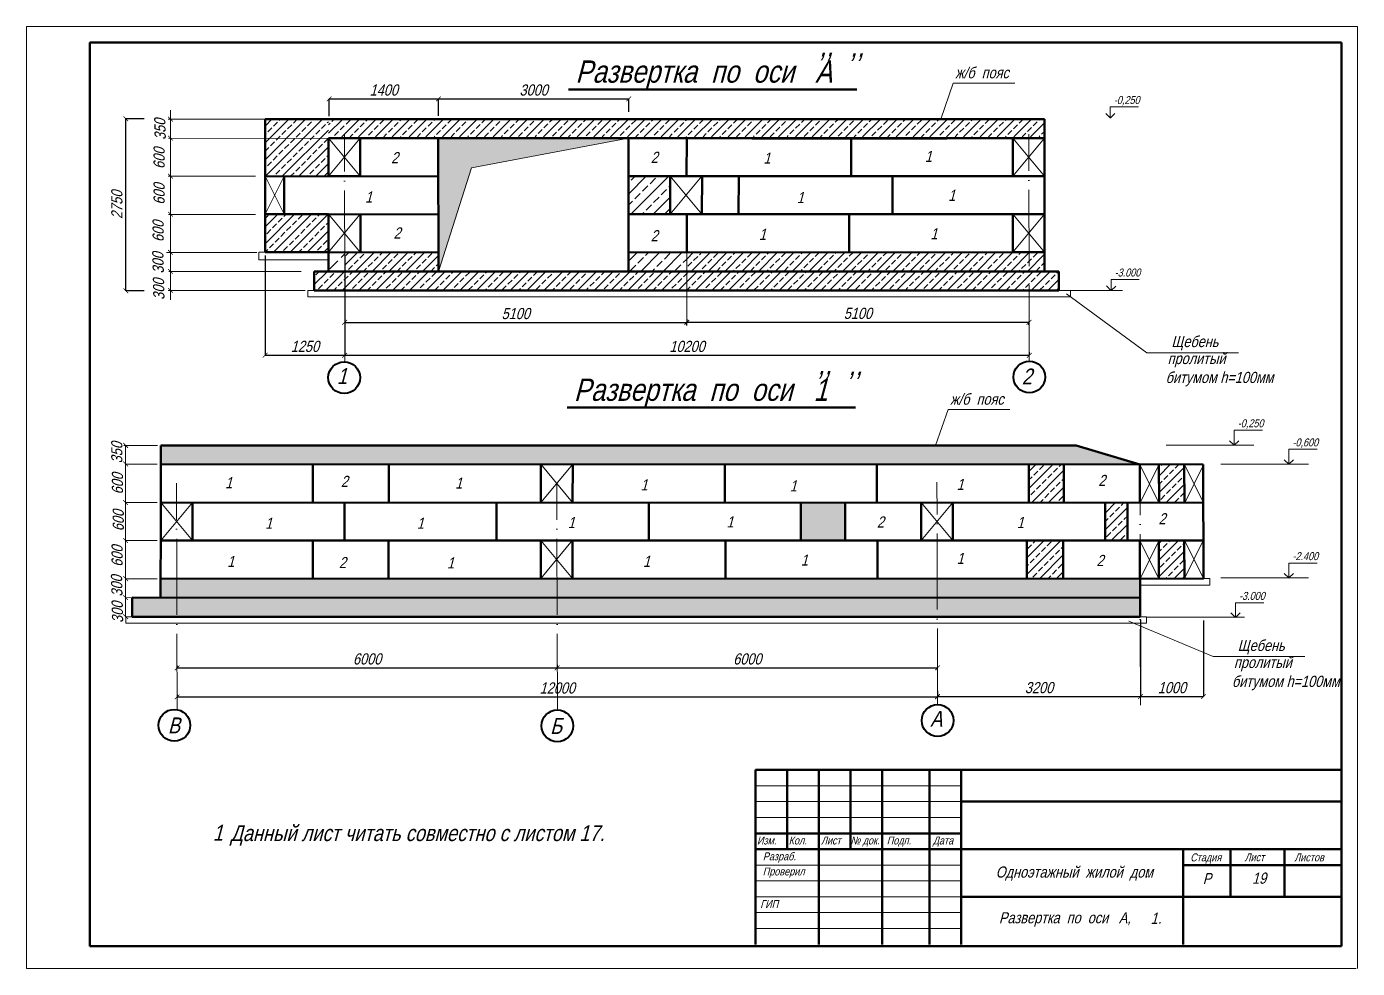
# Model space of a CAD drawing. Header units: millimetres. Extents: x -1570823 to -1042875, y 1331607 to 1425447.
# Drawn here: x -1135825 to -1093825, y 1332281 to 1361981 of the extents above; entities that cross this region are included whole.
import ezdxf

# ---------------------------------------------------------------- set-up
doc = ezdxf.new("R2010")
doc.units = ezdxf.units.MM
doc.linetypes.add('ACAD_ISO04W100', pattern=[30, 24, -3, 0, -3])
for name, color, linetype, lineweight in [('линии', 7, 'Continuous', 25), ('оси', 170, 'ACAD_ISO04W100', 15), ('Пр', 7, 'Continuous', 60), ('проект', 7, 'Continuous', 50), ('Разм.', 7, 'Continuous', 15), ('размер', 7, 'Continuous', 15)]:
    doc.layers.add(name, color=color, linetype=linetype, lineweight=lineweight)
doc.layers.add('разм', color=7, linetype='Continuous')
doc.styles.get("Standard").update_dxf_attribs({"font": 'ARIALN.TTF', "oblique": 15, "height": 350})
doc.dimstyles.new('100', dxfattribs={"dimtxt": 350, "dimasz": 150, "dimexe": 1.25, "dimexo": 100, "dimgap": 100, "dimtad": 1, "dimdec": 0, "dimrnd": 5, "dimtxsty": 'Standard', "dimblk": 'ARCHTICK', "dimcen": 250, "dimaunit": 1, "dimadec": 1, "dimazin": 0, "dimtfac": 1, "dimtdec": 0, "dimtmove": 0, "dimatfit": 3, "dimldrblk": 'NONE', "dimfxl": 1, "dimarcsym": 0})
pattern_1 = [(45, (192946.5, 84122.66), (-353.55339, 353.55339), []), (45, (193299.5, 84122.66), (-353.55339, 353.55339), [240, -100])]
pattern_2 = [(45, (192946.5, 84122.66), (-265.16504, 265.16504), []), (45, (193211.25, 84122.66), (-265.16504, 265.16504), [180, -75])]

# ---------------------------------------------------------------- blocks, each defined once
blk = doc.blocks.new('_ArchTick')
at = {"color": 0, "linetype": 'ByBlock', "lineweight": 0, "const_width": 0.15}
blk.add_lwpolyline([(-0.5, -0.5), (0.5, 0.5)], dxfattribs=at)
blk = doc.blocks.new('*D115')
at = {"layer": 'проект', "color": 0, "lineweight": -2, "ltscale": 50, "transparency": 16777216}
for p, q in [((-1125786, 1352730), (-1125786, 1352653)), ((-1125786, 1352652), (-1114990, 1352652)), ((-1114990, 1352552), (-1114990, 1352650))]:
    blk.add_line(p, q, dxfattribs=at)
at = {"layer": 'проект', "color": 0, "lineweight": -2, "ltscale": 50, "transparency": 16777216, "xscale": 150, "yscale": 150, "zscale": 150, "rotation": 180}
blk.add_blockref('_ArchTick', (-1125786, 1352652), dxfattribs=at)
at = {"layer": 'проект', "color": 0, "lineweight": -2, "ltscale": 50, "transparency": 16777216, "xscale": 150, "yscale": 150, "zscale": 150}
blk.add_blockref('_ArchTick', (-1114990, 1352652), dxfattribs=at)
at = {"layer": 'проект', "color": 0, "lineweight": 5, "ltscale": 50, "transparency": 16777216, "insert": (-1120388, 1352930), "char_height": 350, "attachment_point": 5}
blk.add_mtext('5100', dxfattribs=at)
blk = doc.blocks.new('_None')
blk = doc.blocks.new('*D116')
at = {"layer": 'проект', "color": 0, "lineweight": -2, "ltscale": 50, "transparency": 16777216}
for p, q in [((-1114990, 1352757), (-1114990, 1352658)), ((-1114990, 1352657), (-1104190, 1352657)), ((-1104190, 1352579), (-1104190, 1352656))]:
    blk.add_line(p, q, dxfattribs=at)
at = {"layer": 'проект', "color": 0, "lineweight": -2, "ltscale": 50, "transparency": 16777216, "xscale": 150, "yscale": 150, "zscale": 150, "rotation": 180}
blk.add_blockref('_ArchTick', (-1114990, 1352657), dxfattribs=at)
at = {"layer": 'проект', "color": 0, "lineweight": -2, "ltscale": 50, "transparency": 16777216, "xscale": 150, "yscale": 150, "zscale": 150}
blk.add_blockref('_ArchTick', (-1104190, 1352657), dxfattribs=at)
at = {"layer": 'проект', "color": 0, "lineweight": 5, "ltscale": 50, "transparency": 16777216, "insert": (-1109590, 1352936), "char_height": 350, "attachment_point": 5}
blk.add_mtext('5100', dxfattribs=at)
blk = doc.blocks.new('*D117')
at = {"layer": 'проект', "color": 0, "lineweight": -2, "ltscale": 50, "transparency": 16777216}
for p, q in [((-1125781, 1352992), (-1125781, 1351614)), ((-1125781, 1351616), (-1104181, 1351616)), ((-1104181, 1351716), (-1104181, 1351617))]:
    blk.add_line(p, q, dxfattribs=at)
at = {"layer": 'проект', "color": 0, "lineweight": -2, "ltscale": 50, "transparency": 16777216, "xscale": 150, "yscale": 150, "zscale": 150, "rotation": 180}
blk.add_blockref('_ArchTick', (-1125781, 1351616), dxfattribs=at)
at = {"layer": 'проект', "color": 0, "lineweight": -2, "ltscale": 50, "transparency": 16777216, "xscale": 150, "yscale": 150, "zscale": 150}
blk.add_blockref('_ArchTick', (-1104181, 1351616), dxfattribs=at)
at = {"layer": 'проект', "color": 0, "lineweight": 5, "ltscale": 50, "transparency": 16777216, "insert": (-1114981, 1351894), "char_height": 350, "attachment_point": 5}
blk.add_mtext('10200', dxfattribs=at)
blk = doc.blocks.new('*D118')
at = {"layer": 'проект', "color": 0, "lineweight": -2, "ltscale": 50, "transparency": 16777216}
for p, q in [((-1131078, 1341827), (-1131078, 1341759)), ((-1131078, 1341758), (-1119078, 1341758)), ((-1119078, 1341858), (-1119078, 1341759))]:
    blk.add_line(p, q, dxfattribs=at)
at = {"layer": 'проект', "color": 0, "lineweight": -2, "ltscale": 50, "transparency": 16777216, "xscale": 150, "yscale": 150, "zscale": 150, "rotation": 180}
blk.add_blockref('_ArchTick', (-1131078, 1341758), dxfattribs=at)
at = {"layer": 'проект', "color": 0, "lineweight": -2, "ltscale": 50, "transparency": 16777216, "xscale": 150, "yscale": 150, "zscale": 150}
blk.add_blockref('_ArchTick', (-1119078, 1341758), dxfattribs=at)
at = {"layer": 'проект', "color": 0, "lineweight": 5, "ltscale": 50, "transparency": 16777216, "insert": (-1125078, 1342037), "char_height": 350, "attachment_point": 5}
blk.add_mtext('6000', dxfattribs=at)
blk = doc.blocks.new('*D119')
at = {"layer": 'проект', "color": 0, "lineweight": -2, "ltscale": 50, "transparency": 16777216}
for p, q in [((-1119078, 1341858), (-1119078, 1341759)), ((-1119078, 1341758), (-1107078, 1341758)), ((-1107078, 1341689), (-1107078, 1341757))]:
    blk.add_line(p, q, dxfattribs=at)
at = {"layer": 'проект', "color": 0, "lineweight": -2, "ltscale": 50, "transparency": 16777216, "xscale": 150, "yscale": 150, "zscale": 150, "rotation": 180}
blk.add_blockref('_ArchTick', (-1119078, 1341758), dxfattribs=at)
at = {"layer": 'проект', "color": 0, "lineweight": -2, "ltscale": 50, "transparency": 16777216, "xscale": 150, "yscale": 150, "zscale": 150}
blk.add_blockref('_ArchTick', (-1107078, 1341758), dxfattribs=at)
at = {"layer": 'проект', "color": 0, "lineweight": 5, "ltscale": 50, "transparency": 16777216, "insert": (-1113078, 1342037), "char_height": 350, "attachment_point": 5}
blk.add_mtext('6000', dxfattribs=at)
blk = doc.blocks.new('*D120')
at = {"layer": 'проект', "color": 0, "lineweight": -2, "ltscale": 50, "transparency": 16777216}
for p, q in [((-1131076, 1340908), (-1131076, 1340841)), ((-1131076, 1340843), (-1107077, 1340843)), ((-1107077, 1341034), (-1107077, 1340841))]:
    blk.add_line(p, q, dxfattribs=at)
at = {"layer": 'проект', "color": 0, "lineweight": -2, "ltscale": 50, "transparency": 16777216, "xscale": 150, "yscale": 150, "zscale": 150, "rotation": 180}
blk.add_blockref('_ArchTick', (-1131076, 1340843), dxfattribs=at)
at = {"layer": 'проект', "color": 0, "lineweight": -2, "ltscale": 50, "transparency": 16777216, "xscale": 150, "yscale": 150, "zscale": 150}
blk.add_blockref('_ArchTick', (-1107077, 1340843), dxfattribs=at)
at = {"layer": 'проект', "color": 0, "lineweight": 5, "ltscale": 50, "transparency": 16777216, "insert": (-1119076, 1341121), "char_height": 350, "attachment_point": 5}
blk.add_mtext('12000', dxfattribs=at)
blk = doc.blocks.new('*D124')
at = {"layer": 'проект', "color": 0, "lineweight": -2, "ltscale": 50, "transparency": 16777216}
for p, q in [((-1107077, 1340853), (-1100670, 1340853)), ((-1107077, 1340831), (-1107077, 1340852)), ((-1100670, 1340848), (-1100670, 1340852))]:
    blk.add_line(p, q, dxfattribs=at)
at = {"layer": 'проект', "color": 0, "lineweight": -2, "ltscale": 50, "transparency": 16777216, "xscale": 150, "yscale": 150, "zscale": 150, "rotation": 180}
blk.add_blockref('_ArchTick', (-1107077, 1340853), dxfattribs=at)
at = {"layer": 'проект', "color": 0, "lineweight": -2, "ltscale": 50, "transparency": 16777216, "xscale": 150, "yscale": 150, "zscale": 150}
blk.add_blockref('_ArchTick', (-1100670, 1340853), dxfattribs=at)
at = {"layer": 'проект', "color": 0, "lineweight": 5, "ltscale": 50, "transparency": 16777216, "insert": (-1103873, 1341132), "char_height": 350, "attachment_point": 5}
blk.add_mtext('3200', dxfattribs=at)
blk = doc.blocks.new('*D129')
at = {"layer": 'проект', "color": 0, "lineweight": -2, "ltscale": 50, "transparency": 16777216}
for p, q in [((-1122826, 1359263), (-1122826, 1359702)), ((-1122826, 1359701), (-1116819, 1359701)), ((-1116819, 1359297), (-1116819, 1359702))]:
    blk.add_line(p, q, dxfattribs=at)
at = {"layer": 'проект', "color": 0, "lineweight": -2, "ltscale": 50, "transparency": 16777216, "xscale": 150, "yscale": 150, "zscale": 150, "rotation": 180}
blk.add_blockref('_ArchTick', (-1122826, 1359701), dxfattribs=at)
at = {"layer": 'проект', "color": 0, "lineweight": -2, "ltscale": 50, "transparency": 16777216, "xscale": 150, "yscale": 150, "zscale": 150}
blk.add_blockref('_ArchTick', (-1116819, 1359701), dxfattribs=at)
at = {"layer": 'проект', "color": 0, "lineweight": 5, "ltscale": 50, "transparency": 16777216, "insert": (-1119822, 1359980), "char_height": 350, "attachment_point": 5}
blk.add_mtext('3000', dxfattribs=at)
blk = doc.blocks.new('*D130')
at = {"layer": 'проект', "color": 0, "lineweight": -2, "ltscale": 50, "transparency": 16777216}
for p, q in [((-1132117, 1359076), (-1132698, 1359076)), ((-1132696, 1353648), (-1132696, 1359076)), ((-1132117, 1353648), (-1132698, 1353648))]:
    blk.add_line(p, q, dxfattribs=at)
at = {"layer": 'проект', "color": 0, "lineweight": -2, "ltscale": 50, "transparency": 16777216, "xscale": 150, "yscale": 150, "zscale": 150}
for p, rotation in [((-1132696, 1359076), 90), ((-1132696, 1353648), 270)]:
    blk.add_blockref('_ArchTick', p, dxfattribs=dict(at, rotation=rotation))
at = {"layer": 'проект', "color": 0, "lineweight": 5, "ltscale": 50, "transparency": 16777216, "insert": (-1132975, 1356362), "char_height": 350, "attachment_point": 5, "rotation": 90}
blk.add_mtext('2750', dxfattribs=at)
blk = doc.blocks.new('*D138')
at = {"layer": 'размер', "color": 0, "lineweight": -2, "ltscale": 50, "transparency": 16777216}
for p, q in [((-1126279, 1359160), (-1126279, 1359702)), ((-1126279, 1359701), (-1122826, 1359701)), ((-1122826, 1359163), (-1122826, 1359702))]:
    blk.add_line(p, q, dxfattribs=at)
at = {"layer": 'размер', "color": 0, "lineweight": -2, "ltscale": 50, "transparency": 16777216, "xscale": 150, "yscale": 150, "zscale": 150, "rotation": 180}
blk.add_blockref('_ArchTick', (-1126279, 1359701), dxfattribs=at)
at = {"layer": 'размер', "color": 0, "lineweight": -2, "ltscale": 50, "transparency": 16777216, "xscale": 150, "yscale": 150, "zscale": 150}
blk.add_blockref('_ArchTick', (-1122826, 1359701), dxfattribs=at)
at = {"layer": 'размер', "color": 0, "lineweight": 5, "ltscale": 50, "transparency": 16777216, "insert": (-1124552, 1359980), "char_height": 350, "attachment_point": 5}
blk.add_mtext('1400', dxfattribs=at)
blk = doc.blocks.new('*D139')
at = {"layer": 'разм', "color": 0, "lineweight": -2, "ltscale": 50, "transparency": 16777216}
for p, q in [((-1128296, 1354763), (-1128296, 1351616)), ((-1125787, 1354763), (-1125787, 1351616)), ((-1128296, 1351617), (-1125787, 1351617))]:
    blk.add_line(p, q, dxfattribs=at)
at = {"layer": 'разм', "color": 0, "lineweight": -2, "ltscale": 50, "transparency": 16777216, "xscale": 150, "yscale": 150, "zscale": 150, "rotation": 180}
blk.add_blockref('_ArchTick', (-1128296, 1351617), dxfattribs=at)
at = {"layer": 'разм', "color": 0, "lineweight": -2, "ltscale": 50, "transparency": 16777216, "xscale": 150, "yscale": 150, "zscale": 150}
blk.add_blockref('_ArchTick', (-1125787, 1351617), dxfattribs=at)
at = {"layer": 'разм', "color": 0, "lineweight": 5, "ltscale": 50, "transparency": 16777216, "insert": (-1127041, 1351895), "char_height": 350, "attachment_point": 5}
blk.add_mtext('1250', dxfattribs=at)
blk = doc.blocks.new('*D140')
at = {"layer": 'разм', "color": 0, "lineweight": -2, "ltscale": 50, "transparency": 16777216}
for p, q in [((-1100670, 1343272), (-1100670, 1340851)), ((-1098686, 1343252), (-1098686, 1340851)), ((-1100670, 1340852), (-1098686, 1340852))]:
    blk.add_line(p, q, dxfattribs=at)
at = {"layer": 'разм', "color": 0, "lineweight": -2, "ltscale": 50, "transparency": 16777216, "xscale": 150, "yscale": 150, "zscale": 150, "rotation": 180}
blk.add_blockref('_ArchTick', (-1100670, 1340852), dxfattribs=at)
at = {"layer": 'разм', "color": 0, "lineweight": -2, "ltscale": 50, "transparency": 16777216, "xscale": 150, "yscale": 150, "zscale": 150}
blk.add_blockref('_ArchTick', (-1098686, 1340852), dxfattribs=at)
at = {"layer": 'разм', "color": 0, "lineweight": 5, "ltscale": 50, "transparency": 16777216, "insert": (-1099678, 1341131), "char_height": 350, "attachment_point": 5}
blk.add_mtext('1000', dxfattribs=at)

msp = doc.modelspace()

# ---------------------------------------------------------------- hatches: boundary and pattern name
at = {"layer": 'проект', "lineweight": 5, "ltscale": 50}
h = msp.add_hatch(dxfattribs=at)
h.set_pattern_fill('JIS_STN_2.5', color=256, scale=150, style=0)
h.set_pattern_definition([(45, (239430.86, 85421.46), (-265.16504, 265.16504), []), (45, (239695.6, 85421.46), (-265.16504, 265.16504), [180, -75])])
h.paths.add_polyline_path([(-1103695.9, 1359063.2), (-1126295.9, 1359063.2), (-1126295.9, 1358506), (-1103695.9, 1358502.6)])
at = {"layer": 'проект', "lineweight": 9, "ltscale": 50}
msp.add_hatch(color=9, dxfattribs=at).paths.add_polyline_path([(-1121786.7, 1357526.8), (-1116833.2, 1358463.2), (-1120309.9, 1358463.2), (-1122833.2, 1358463.2), (-1122829.2, 1354263.2)])
h = msp.add_hatch(dxfattribs=at)
h.set_pattern_fill('JIS_STN_2.5', color=256, scale=200, style=0)
h.set_pattern_definition(pattern_1)
h.paths.add_polyline_path([(-1115511.8, 1357263.2), (-1116818.1, 1357263.2), (-1116816.9, 1356066.5), (-1115513.5, 1356066.2)])
h = msp.add_hatch(dxfattribs=at)
h.set_pattern_fill('JIS_STN_2.5', color=256, scale=200, style=0)
h.set_pattern_definition(pattern_1)
h.paths.add_polyline_path([(-1114989.4, 1354863.2), (-1116815.8, 1354863.2), (-1116815.2, 1354263.2), (-1114989.4, 1354263.2)])
at = {"layer": 'проект', "lineweight": 5, "ltscale": 50}
h = msp.add_hatch(dxfattribs=at)
h.set_pattern_fill('JIS_STN_2.5', color=256, scale=150, style=0)
h.set_pattern_definition([(45, (239430.86, 86932.7), (-265.16504, 265.16504), []), (45, (239695.6, 86932.7), (-265.16504, 265.16504), [180, -75])])
h.paths.add_polyline_path([(-1114987.3, 1354263.2), (-1125787.3, 1354263.2), (-1125786.1, 1353663.2), (-1114986.1, 1353663.2)])
h.paths.add_polyline_path([(-1125787.3, 1354263.2), (-1126745.9, 1354263.2), (-1126745.9, 1353663.2), (-1125786.1, 1353663.2)])
h.paths.add_polyline_path([(-1104187.3, 1354263.2), (-1114987.3, 1354263.2), (-1114986.1, 1353663.2), (-1104186.1, 1353663.2)])
h.paths.add_polyline_path([(-1103245.9, 1354263.2), (-1103695.9, 1354263.2), (-1104187.3, 1354263.2), (-1104186.1, 1353663.2), (-1103245.9, 1353663.2)])
h = msp.add_hatch(dxfattribs=at)
h.set_pattern_fill('JIS_STN_2.5', color=256, scale=150, style=0)
h.set_pattern_definition(pattern_2)
h.paths.add_polyline_path([(-1103091.1, 1348169.3), (-1104191.2, 1348169.9), (-1104191.6, 1346965.3), (-1103091.5, 1346965)])
h.paths.add_polyline_path([(-1103107.2, 1345773.2), (-1104258.8, 1345773.1), (-1104259.1, 1344568.1), (-1103107.5, 1344567.8)])
h = msp.add_hatch(dxfattribs=at)
h.set_pattern_fill('JIS_STN_2.5', color=256, scale=150, style=0)
h.set_pattern_definition(pattern_2)
h.paths.add_polyline_path([(-1119085.5, 1344571.8), (-1131085.5, 1344574.8), (-1131083.9, 1343971.9), (-1119083.9, 1343970)])
h.paths.add_polyline_path([(-1131085.5, 1344574.8), (-1131594.3, 1344574.9), (-1131595.1, 1343972), (-1131083.9, 1343971.9)])
h.paths.add_polyline_path([(-1131083.9, 1343971.9), (-1132495.1, 1343972.2), (-1132495.1, 1343372.2), (-1131082.4, 1343372.2)])
h.paths.add_polyline_path([(-1119083.9, 1343970), (-1131083.9, 1343971.9), (-1131082.4, 1343372.2), (-1119082.4, 1343372.2)])
h.paths.add_polyline_path([(-1107085.4, 1344568.8), (-1119085.5, 1344571.8), (-1119083.9, 1343970), (-1107083.9, 1343968.1)])
h.paths.add_polyline_path([(-1107083.9, 1343968.1), (-1119083.9, 1343970), (-1119082.4, 1343372.2), (-1107082.4, 1343372.2)])
h.paths.add_polyline_path([(-1100685.8, 1344567.2), (-1107085.4, 1344568.8), (-1107083.9, 1343968.1), (-1100684.3, 1343967)])
h.paths.add_polyline_path([(-1100684.3, 1343967), (-1107083.9, 1343968.1), (-1107082.4, 1343372.2), (-1100682.9, 1343372.2)])
h.paths.add_polyline_path([(-1109988.5, 1346966.7), (-1111391.6, 1346967.1), (-1111391.6, 1345772.9), (-1109988.5, 1345772.9)])
at = {"layer": 'разм', "lineweight": 5, "ltscale": 50}
h = msp.add_hatch(dxfattribs=at)
h.set_pattern_fill('JIS_STN_2.5', color=256, scale=150, style=0)
h.set_pattern_definition(pattern_2)
h.paths.add_polyline_path([(-1122829.7, 1354860.3), (-1125786.7, 1354862.8), (-1125785.1, 1354263.2), (-1122829.2, 1354263.2)])
h.paths.add_polyline_path([(-1126295.9, 1356063.2), (-1128295.9, 1356063.2), (-1128295.9, 1354863.2), (-1126295.9, 1354863.2)])
h.paths.add_polyline_path([(-1126295.9, 1358279.6), (-1126297.6, 1358455.2), (-1128295.9, 1358458.7), (-1128295.9, 1357262), (-1126297.9, 1357260.9), (-1126295.9, 1357263.2)])
h.paths.add_polyline_path([(-1126303.3, 1359060.3), (-1128295.9, 1359060.3), (-1128295.9, 1358458.7), (-1126297.6, 1358455.2)])
h = msp.add_hatch(dxfattribs=at)
h.set_pattern_fill('JIS_STN_2.5', color=256, scale=150, style=0)
h.set_pattern_definition(pattern_2)
h.paths.add_polyline_path([(-1102695.9, 1348772.2), (-1131591.6, 1348772.2), (-1131591.6, 1348185), (-1126791.6, 1348185), (-1126791.6, 1348182.6), (-1119591.2, 1348178.9), (-1119591.2, 1348180.6), (-1119589.8, 1348178.9), (-1118592.6, 1348178.4), (-1118591.2, 1348180.2), (-1118591.2, 1348178.4), (-1100694.3, 1348169.4)])
h = msp.add_hatch(dxfattribs=at)
h.set_pattern_fill('JIS_STN_2.5', color=256, scale=150, style=0)
h.set_pattern_definition(pattern_2)
h.paths.add_polyline_path([(-1099288.5, 1348168.7), (-1100091.1, 1348169.1), (-1100085.9, 1346967.8), (-1099283.3, 1346967.7)])
h = msp.add_hatch(dxfattribs=at)
h.set_pattern_fill('JIS_STN_2.5', color=256, scale=150, style=0)
h.set_pattern_definition(pattern_2)
h.paths.add_polyline_path([(-1101085.4, 1346968), (-1101788.5, 1346968.1), (-1101788.5, 1345776.2), (-1101085.5, 1345776.2)])
h = msp.add_hatch(dxfattribs=at)
h.set_pattern_fill('JIS_STN_2.5', color=256, scale=150, style=0)
h.set_pattern_definition(pattern_2)
h.paths.add_polyline_path([(-1099289, 1345776.5), (-1100091.7, 1345776.4), (-1100086.4, 1344567.6), (-1099283.9, 1344567.4)])
at = {"layer": 'Разм.', "lineweight": 5, "ltscale": 50}
h = msp.add_hatch(dxfattribs=at)
h.set_pattern_fill('JIS_STN_2.5', color=256, scale=300, style=0)
h.set_pattern_definition([(45, (239430.86, 86932.7), (-530.3301, 530.3301), []), (45, (239960.36, 86932.7), (-530.3301, 530.3301), [360, -150])])
h.paths.add_polyline_path([(-1125788.6, 1354863.2), (-1126295.9, 1354863.2), (-1126295.9, 1354263.2), (-1125787.3, 1354263.2)])
h = msp.add_hatch(dxfattribs=at)
h.set_pattern_fill('JIS_STN_2.5', color=256, scale=150, style=0)
h.set_pattern_definition(pattern_2)
h.paths.add_polyline_path([(-1104188.5, 1354863.2), (-1104695.9, 1354863.2), (-1109861.7, 1354862.4), (-1114989.4, 1354865.1), (-1114989.4, 1354263.2), (-1104187.3, 1354263.2)])
h.paths.add_polyline_path([(-1103695.9, 1354863.2), (-1104188.5, 1354863.2), (-1104187.3, 1354263.2), (-1103695.9, 1354263.2)])

# ---------------------------------------------------------------- linework, layer by layer
at = {"lineweight": 0}
for p, q in [((-1112825, 1338038.2), (-1106325, 1338038.2)), ((-1112825, 1338038.2), (-1106325, 1338038.2)), ((-1112825, 1337538.2), (-1106325, 1337538.2)), ((-1112825, 1337538.2), (-1106325, 1337538.2)), ((-1112825, 1337038.2), (-1106325, 1337038.2)), ((-1112825, 1337038.2), (-1106325, 1337038.2)), ((-1112825, 1335538.2), (-1106325, 1335538.2)), ((-1112825, 1335538.2), (-1106325, 1335538.2)), ((-1112825, 1335038.2), (-1106325, 1335038.2)), ((-1112825, 1335038.2), (-1106325, 1335038.2)), ((-1112825, 1334538.2), (-1106325, 1334538.2)), ((-1112825, 1334538.2), (-1106325, 1334538.2)), ((-1112825, 1334038.2), (-1106325, 1334038.2)), ((-1112825, 1334038.2), (-1106325, 1334038.2)), ((-1112825, 1333538.2), (-1106325, 1333538.2)), ((-1112825, 1333538.2), (-1106325, 1333538.2))]:
    msp.add_line(p, q, dxfattribs=at)
at = {"lineweight": 15}
msp.add_line((-1110340.7, 1332280.9), (-1135825, 1332280.9), dxfattribs=at)
msp.add_line((-1110340.7, 1332280.9), (-1135825, 1332280.9), dxfattribs=at)
at = {"layer": 'оси', "lineweight": 15, "ltscale": 100}
for p, q in [((-1125777.8, 1351410.5), (-1125796.2, 1358564.9)), ((-1104181.5, 1351430.2), (-1104196.2, 1358587.1)), ((-1114989.5, 1352551.7), (-1114989.4, 1355290.7)), ((-1131074.9, 1340430.4), (-1131093.2, 1347584.8)), ((-1119074.9, 1340430.4), (-1119093.2, 1347584.8)), ((-1107075.3, 1340597.5), (-1107093.2, 1347615.5)), ((-1100669.6, 1340578.3), (-1100687.9, 1347732.6))]:
    msp.add_line(p, q, dxfattribs=at)
at = {"layer": 'Пр', "lineweight": 40}
for centre in [(-1125802.8, 1350911.2), (-1104181.5, 1350930.2), (-1131158.7, 1339948), (-1119074.9, 1339930.4), (-1107075.3, 1340097.5), (-1107075.3, 1340097.5)]:
    msp.add_circle(centre, 500, dxfattribs=at)
at = {"layer": 'проект'}
for p, q in [((-1133825, 1332980.9), (-1133825, 1361480.9)), ((-1094325, 1361480.9), (-1133825, 1361480.9)), ((-1133825, 1332980.9), (-1133825, 1361480.9)), ((-1094325, 1361480.9), (-1133825, 1361480.9)), ((-1094325, 1361480.9), (-1094325, 1332980.9)), ((-1094325, 1361480.9), (-1094325, 1332980.9)), ((-1112825, 1333038.2), (-1112825, 1338538.2)), ((-1112825, 1338538.2), (-1094325, 1338538.2)), ((-1112825, 1333038.2), (-1112825, 1338538.2)), ((-1111825, 1336038.2), (-1111825, 1338538.2)), ((-1111825, 1336038.2), (-1111825, 1338538.2)), ((-1110825, 1333038.2), (-1110825, 1338538.2)), ((-1110825, 1333038.2), (-1110825, 1338538.2)), ((-1109825, 1336038.2), (-1109825, 1338538.2)), ((-1109825, 1336038.2), (-1109825, 1338538.2)), ((-1108825, 1333038.2), (-1108825, 1338538.2)), ((-1108825, 1333038.2), (-1108825, 1338538.2)), ((-1107325, 1333038.2), (-1107325, 1338538.2)), ((-1107325, 1333038.2), (-1107325, 1338538.2)), ((-1106325, 1333038.2), (-1106325, 1338538.2)), ((-1106325, 1333038.2), (-1106325, 1338538.2)), ((-1106325, 1337538.2), (-1094325, 1337538.2)), ((-1106325, 1337538.2), (-1094325, 1337538.2)), ((-1112825, 1336538.2), (-1106325, 1336538.2)), ((-1112825, 1336538.2), (-1106325, 1336538.2)), ((-1112825, 1336038.2), (-1106325, 1336038.2)), ((-1112825, 1336038.2), (-1106325, 1336038.2)), ((-1106325, 1336038.2), (-1094325, 1336038.2)), ((-1106325, 1336038.2), (-1094325, 1336038.2)), ((-1099325, 1333038.2), (-1099325, 1336038.2)), ((-1099325, 1333038.2), (-1099325, 1336038.2)), ((-1097825, 1334538.2), (-1097825, 1336038.2)), ((-1097825, 1334538.2), (-1097825, 1336038.2)), ((-1096125, 1334538.2), (-1096125, 1336038.2)), ((-1096125, 1334538.2), (-1096125, 1336038.2)), ((-1099325, 1335538.2), (-1094325, 1335538.2)), ((-1099325, 1335538.2), (-1094325, 1335538.2)), ((-1106325, 1334538.2), (-1094325, 1334538.2)), ((-1106325, 1334538.2), (-1094325, 1334538.2)), ((-1094325, 1332980.9), (-1133825, 1332980.9)), ((-1094325, 1332980.9), (-1133825, 1332980.9))]:
    msp.add_line(p, q, dxfattribs=at)
at = {"layer": 'проект', "ltscale": 50}
for p, q in [((-1118717.9, 1360001.5), (-1109617.8, 1360001.5)), ((-1128295.9, 1359063.2), (-1103695.9, 1359063.2)), ((-1128295.9, 1354863.2), (-1128295.9, 1359060.3)), ((-1103695.9, 1359063.2), (-1103695.9, 1354263.2)), ((-1125295.9, 1358463.2), (-1126295.9, 1358463.2)), ((-1126295.9, 1358463.2), (-1126295.9, 1357260.9)), ((-1126295.9, 1358463.2), (-1126295.9, 1358279.6)), ((-1125295.9, 1358463.2), (-1125295.9, 1357263.2)), ((-1125295.9, 1358463.2), (-1120295.9, 1358463.2)), ((-1122829.2, 1354263.2), (-1122833.2, 1358463.2)), ((-1115495.9, 1358463.2), (-1120295.9, 1358463.2)), ((-1116829.2, 1354263.2), (-1116833.2, 1358463.2)), ((-1114995.9, 1358463.2), (-1115495.9, 1358463.2)), ((-1114995.9, 1357263.2), (-1114993.3, 1358464.2)), ((-1114995.9, 1358463.2), (-1114995.9, 1358463.2)), ((-1114993.3, 1358463.2), (-1109495.9, 1358463.2)), ((-1109805.3, 1358463.2), (-1109805.3, 1357263.2)), ((-1109495.9, 1358463.2), (-1103695.9, 1358463.2)), ((-1104695.9, 1358463.2), (-1104695.9, 1357263.2)), ((-1128295.9, 1357262), (-1122818.1, 1357258.9)), ((-1127695.9, 1356063.2), (-1127695.9, 1357261.7)), ((-1125295.9, 1357263.2), (-1126295.9, 1357263.2)), ((-1122818.1, 1357258.9), (-1125295.9, 1357263.2)), ((-1116818, 1357263.2), (-1115495.9, 1357263.2)), ((-1115511.8, 1357263.2), (-1115513.5, 1356063.2)), ((-1115495.9, 1357263.2), (-1115495.9, 1357263.2)), ((-1115495.9, 1357263.2), (-1114495.9, 1357263.2)), ((-1114510.5, 1356063.2), (-1114506.2, 1357263.2)), ((-1103695.9, 1357263.2), (-1114495.9, 1357263.2)), ((-1113354.9, 1356063.2), (-1113350.7, 1357263.2)), ((-1108495.9, 1357263.2), (-1108495.9, 1356063.2)), ((-1103695.9, 1357263.2), (-1104695.9, 1357263.2)), ((-1126295.9, 1356063.2), (-1128295.9, 1356063.2)), ((-1127695.9, 1356063.2), (-1127695.9, 1356063.2)), ((-1126295.9, 1356063.2), (-1122816.9, 1356061)), ((-1126295.9, 1356063.2), (-1126295.9, 1354263.2)), ((-1125285.1, 1356063.2), (-1125285.1, 1354863.2)), ((-1116816.9, 1356063.2), (-1116695.9, 1356063.2)), ((-1116816.9, 1356063.2), (-1114510.5, 1356063.2)), ((-1114991, 1356063.2), (-1114988.5, 1354863.2)), ((-1114510.5, 1356063.2), (-1104695.9, 1356063.2)), ((-1109864.2, 1356063.8), (-1109861.7, 1354863.8)), ((-1104695.9, 1356063.2), (-1104695.9, 1354863.2)), ((-1104695.9, 1356063.2), (-1103695.9, 1356063.2)), ((-1126295.9, 1354863.2), (-1128295.9, 1354863.2)), ((-1126295.9, 1354863.2), (-1122829.7, 1354860.3)), ((-1116815.8, 1354866), (-1109861.7, 1354862.4)), ((-1109861.7, 1354862.4), (-1104695.9, 1354863.2)), ((-1104695.9, 1354863.2), (-1103695.9, 1354863.2)), ((-1126745.9, 1354263.2), (-1103695.9, 1354263.2)), ((-1126745.9, 1354263.2), (-1126745.9, 1353663.2)), ((-1103695.9, 1354263.2), (-1103245.9, 1354263.2)), ((-1103245.9, 1354263.2), (-1103245.9, 1353663.2)), ((-1103245.9, 1353663.2), (-1126745.9, 1353663.2)), ((-1118769.2, 1349966.2), (-1109669.1, 1349966.2)), ((-1131591.6, 1348772.2), (-1102695.9, 1348772.2)), ((-1131591.6, 1346972.2), (-1131591.6, 1348772.2)), ((-1102695.9, 1348772.2), (-1100694.3, 1348169.4)), ((-1131591.8, 1346374.9), (-1131591.8, 1348174.9)), ((-1131591.6, 1348185), (-1098689.5, 1348168.3)), ((-1126791.6, 1348185), (-1126791.6, 1346972.2)), ((-1124391.6, 1346972.2), (-1124391.2, 1348180.6)), ((-1119591.6, 1346972.2), (-1119591.2, 1348180.6)), ((-1118591.6, 1346972.2), (-1118591.2, 1348180.6)), ((-1113791.6, 1346972.2), (-1113791.2, 1348180.6)), ((-1108991.6, 1346974.1), (-1108991.2, 1348182.5)), ((-1104191.6, 1346961.6), (-1104191.2, 1348170)), ((-1103091.5, 1346970.6), (-1103091.1, 1348179)), ((-1100685.9, 1346967.9), (-1100691.1, 1348169.4)), ((-1100085.9, 1346967.8), (-1100091.1, 1348169.3)), ((-1099283.3, 1346965.1), (-1099288.5, 1348166.5)), ((-1098689.5, 1348168.3), (-1098683.5, 1344567.2)), ((-1131591.6, 1346972.2), (-1098687.5, 1346967.7)), ((-1130591.6, 1346972.2), (-1130591.6, 1345772.2)), ((-1125791.6, 1346973), (-1125791.6, 1345773)), ((-1120991.6, 1346973.9), (-1120991.6, 1345773.9)), ((-1116191.6, 1346974.8), (-1116191.6, 1345774.8)), ((-1111391.6, 1346975.6), (-1111391.6, 1345775.6)), ((-1109988.5, 1345771.7), (-1109988.5, 1346971.7)), ((-1107588.5, 1345772.2), (-1107588.5, 1346972.2)), ((-1106588.5, 1345773.1), (-1106588.5, 1346972.6)), ((-1101788.5, 1345775.4), (-1101788.5, 1346975)), ((-1101085.5, 1345776.6), (-1101085.4, 1346968)), ((-1131595.1, 1343972.2), (-1131591.8, 1346374.9)), ((-1131591.8, 1345772.2), (-1098685.5, 1345776.6)), ((-1126791.8, 1345787.4), (-1126791.8, 1344574.5)), ((-1124401.9, 1345787.2), (-1124401.9, 1344574.3)), ((-1119591.8, 1344574.3), (-1119591.4, 1345782.6)), ((-1118591.8, 1344574.3), (-1118591.4, 1345782.6)), ((-1113766.9, 1345775.4), (-1113767, 1344573.5)), ((-1108970.7, 1345775), (-1108970.8, 1344573.1)), ((-1104258.8, 1345773.1), (-1104259.1, 1344568.1)), ((-1103107.2, 1345772.9), (-1103107.5, 1344567.8)), ((-1098685.5, 1345776.6), (-1101085.5, 1345776.6)), ((-1100682.9, 1343372.2), (-1100688.7, 1345776.6)), ((-1100086.4, 1344567.6), (-1100091.7, 1345776.6)), ((-1099283.9, 1344567.4), (-1099289, 1345776.5)), ((-1131594.3, 1344574.9), (-1098683.5, 1344567.2)), ((-1132495.1, 1343972.2), (-1100684.3, 1343967)), ((-1132495.1, 1343972.2), (-1132495.1, 1343372.2)), ((-1132495.1, 1343372.2), (-1100682.9, 1343372.2))]:
    msp.add_line(p, q, dxfattribs=at)
at = {"layer": 'проект', "lineweight": 5, "ltscale": 50}
for p, q in [((-1106976.2, 1359063.2), (-1106577.2, 1360199.4)), ((-1106577.2, 1360199.4), (-1104633.6, 1360199.4)), ((-1131281.6, 1359350.4), (-1131281.6, 1353366.7)), ((-1128602.6, 1357260.3), (-1131362.3, 1357260.3)), ((-1128602.6, 1356060.3), (-1131342.9, 1356060.3)), ((-1128562.4, 1354860.3), (-1131408.4, 1354860.3)), ((-1127157.5, 1354260.3), (-1131341.8, 1354260.3)), ((-1127037.2, 1353654.2), (-1131353.4, 1353660.3)), ((-1097577.2, 1351695), (-1100473.9, 1351695)), ((-1107137.6, 1348768.4), (-1106738.7, 1349904.6)), ((-1106738.7, 1349904.6), (-1104795.1, 1349904.6)), ((-1099858.1, 1348781.9), (-1097091, 1348781.9)), ((-1119591.6, 1346972.2), (-1118591.2, 1348180.2)), ((-1119591.2, 1348180.6), (-1118591.6, 1346972.2)), ((-1098132.6, 1348179), (-1095365.5, 1348179)), ((-1107588.5, 1345772.2), (-1106588.5, 1346972.2)), ((-1107588.5, 1346972.2), (-1106588.5, 1345772.2)), ((-1119591.8, 1344574.3), (-1118591.4, 1345782.6)), ((-1119591.4, 1345772.2), (-1118591.8, 1344574.3)), ((-1098132.6, 1344592.4), (-1095365.5, 1344592.4)), ((-1100480.3, 1343351.7), (-1097391.6, 1343351.7)), ((-1095485, 1342111.2), (-1098381.7, 1342111.2))]:
    msp.add_line(p, q, dxfattribs=at)
at = {"layer": 'проект', "lineweight": 9, "ltscale": 50}
for p, q in [((-1121786.7, 1357526.8), (-1116833.2, 1358462.8)), ((-1122829.2, 1354263.2), (-1121786.7, 1357526.8)), ((-1131591.6, 1348185), (-1126791.6, 1348185)), ((-1131591.8, 1345772.2), (-1130591.6, 1346972.2)), ((-1131091.6, 1346972.2), (-1131591.6, 1346972.2)), ((-1131591.6, 1346972.2), (-1130591.6, 1345772.2)), ((-1131595.1, 1343972.2), (-1132495.1, 1343972.2))]:
    msp.add_line(p, q, dxfattribs=at)
at = {"layer": 'разм', "lineweight": 5, "ltscale": 50}
for p, q in [((-1131356, 1359060.3), (-1104298.7, 1359060.3)), ((-1131348.9, 1358464), (-1106797.2, 1358421)), ((-1126295.9, 1357263.2), (-1125295.9, 1358463.2)), ((-1126295.9, 1358463.2), (-1125295.9, 1357263.2)), ((-1104695.9, 1357263.2), (-1103695.9, 1358463.2)), ((-1104695.9, 1358463.2), (-1103695.9, 1357263.2)), ((-1128295.9, 1357262), (-1127695.9, 1356063.2)), ((-1128295.9, 1356063.2), (-1127695.9, 1357261.7)), ((-1126295.9, 1357263.2), (-1122818.1, 1357258.9)), ((-1116818.1, 1357263.2), (-1103695.9, 1357263.2)), ((-1115510.5, 1356063.2), (-1114510.5, 1357263.2)), ((-1115510.5, 1357263.2), (-1114510.5, 1356063.2)), ((-1126295.9, 1356063.2), (-1122816.9, 1356060.9)), ((-1126295.9, 1354863.2), (-1125295.9, 1356063.2)), ((-1126295.9, 1356063.2), (-1125295.9, 1354863.2)), ((-1116816.9, 1356066.5), (-1103695.9, 1356063.2)), ((-1104695.9, 1354863.2), (-1103695.9, 1356063.2)), ((-1104695.9, 1356063.2), (-1103695.9, 1354863.2)), ((-1128295.9, 1354863.2), (-1128495.9, 1354863.2)), ((-1128495.9, 1354863.2), (-1128495.9, 1354629.8)), ((-1128495.9, 1354629.8), (-1126295.9, 1354629.8)), ((-1126295.9, 1354863.2), (-1123215.8, 1354860.6)), ((-1126745.9, 1354263.2), (-1103245.9, 1354263.2)), ((-1126745.9, 1353663.2), (-1126945.9, 1353663.2)), ((-1126945.9, 1353663.2), (-1126945.9, 1353463.2)), ((-1126745.9, 1353663.2), (-1101243.2, 1353663.2)), ((-1102881, 1353463.2), (-1102881, 1353663.2)), ((-1126945.9, 1353463.2), (-1102881, 1353463.2)), ((-1100473.9, 1351695), (-1103005.7, 1353550.8)), ((-1131691.6, 1348772.2), (-1132753, 1348772.5)), ((-1132700.5, 1348772.5), (-1132700.8, 1348185.4)), ((-1131705.8, 1348185.1), (-1132702, 1348185.4)), ((-1132700.8, 1348185.4), (-1132700.8, 1343372.2)), ((-1100688.7, 1348169.7), (-1100086.5, 1346960.6)), ((-1100091.7, 1348162.1), (-1100679.8, 1346960.8)), ((-1099279.2, 1348169.7), (-1098677, 1346960.6)), ((-1098682.2, 1348162.1), (-1099270.3, 1346960.8)), ((-1131705.8, 1346974.8), (-1132702, 1346975.1)), ((-1131705.8, 1345774.1), (-1132702, 1345774.4)), ((-1100688.7, 1345776.6), (-1100086.5, 1344567.6)), ((-1100091.7, 1345769), (-1100679.8, 1344567.7)), ((-1099286.3, 1345780.3), (-1098684.1, 1344571.3)), ((-1098689.3, 1345772.7), (-1099277.4, 1344571.4)), ((-1131705.8, 1344569.5), (-1132702, 1344569.8)), ((-1098684.1, 1344571.3), (-1098484.1, 1344571.3)), ((-1098484.1, 1344571.3), (-1098484.1, 1344371.3)), ((-1098484.1, 1344371.3), (-1100685.3, 1344366)), ((-1131706.8, 1343971.8), (-1132703, 1343972.1)), ((-1131706.8, 1343971.8), (-1132703, 1343972.1)), ((-1132495.1, 1343372.2), (-1132695.1, 1343372.2)), ((-1132695.1, 1343372.2), (-1132695.1, 1343172.2)), ((-1100482.9, 1343172.2), (-1132695.1, 1343172.2)), ((-1098381.7, 1342111.2), (-1101033.2, 1343227.6)), ((-1100682.9, 1343372.2), (-1100482.9, 1343372.2)), ((-1100482.9, 1343372.2), (-1100482.9, 1343172.2))]:
    msp.add_line(p, q, dxfattribs=at)
at = {"layer": 'Разм.', "lineweight": 30}
for p, q in [((-1101626.7, 1359102.5), (-1101769.1, 1359242.9)), ((-1101621.1, 1359102.4), (-1101475.9, 1359240.1)), ((-1101602.6, 1353663.2), (-1101745, 1353803.6)), ((-1101596.9, 1353663.1), (-1101451.8, 1353800.8)), ((-1097715.6, 1348781.9), (-1097858, 1348922.4)), ((-1097709.9, 1348781.9), (-1097564.8, 1348919.5)), ((-1095990.1, 1348179), (-1096132.5, 1348319.4)), ((-1095984.4, 1348178.9), (-1095839.3, 1348316.6)), ((-1095990.1, 1344592.4), (-1096132.5, 1344732.8)), ((-1095984.4, 1344592.3), (-1095839.3, 1344730)), ((-1097677.4, 1343351.7), (-1097819.8, 1343492.1)), ((-1097671.7, 1343351.6), (-1097526.6, 1343489.2))]:
    msp.add_line(p, q, dxfattribs=at)
at = {"layer": 'Разм.'}
for p, q in [((-1101624.4, 1359448.2), (-1101624.4, 1359099)), ((-1101623.4, 1359448.2), (-1100734.2, 1359448.2)), ((-1101600.3, 1354008.9), (-1101600.3, 1353659.7)), ((-1101599.2, 1354008.9), (-1100710.1, 1354008.9)), ((-1097712.2, 1349254), (-1097713.3, 1348778.5)), ((-1097712.2, 1349254), (-1096823.1, 1349254)), ((-1095986.7, 1348651.1), (-1095987.8, 1348175.5)), ((-1095986.7, 1348651.1), (-1095097.6, 1348651.1)), ((-1095986.7, 1345064.5), (-1095987.8, 1344588.9)), ((-1095986.7, 1345064.5), (-1095097.6, 1345064.5)), ((-1097671.7, 1343810.9), (-1097675.1, 1343348.2)), ((-1097671.7, 1343810.9), (-1096782.6, 1343810.9))]:
    msp.add_line(p, q, dxfattribs=at)
at = {"layer": 'размер'}
for p, q in [((-1135825, 1332280.9), (-1135825, 1361980.9)), ((-1093825, 1361980.9), (-1135825, 1361980.9)), ((-1135825, 1332280.9), (-1135825, 1361980.9)), ((-1093825, 1361980.9), (-1135825, 1361980.9)), ((-1135825, 1332480.9), (-1135825, 1361702.2)), ((-1135825, 1332480.9), (-1135825, 1361702.2)), ((-1093825, 1361980.9), (-1093825, 1332280.9)), ((-1093825, 1361980.9), (-1093825, 1332280.9)), ((-1093865.6, 1332280.9), (-1135825, 1332280.9)), ((-1093865.6, 1332280.9), (-1135825, 1332280.9))]:
    msp.add_line(p, q, dxfattribs=at)

# ---------------------------------------------------------------- block references
at = {"layer": 'проект', "lineweight": 5, "ltscale": 25, "xscale": 150.0000000000025, "yscale": 150.0000000000025, "zscale": 150.0000000000025, "rotation": 269.9561628899281}
for p in [(-1131284, 1359062.7), (-1131284, 1358466.4), (-1131284, 1357262.7), (-1131284, 1356062.7), (-1131284, 1354862.7), (-1131284, 1354262.7), (-1131284, 1353662.7)]:
    msp.add_blockref('_ArchTick', p, dxfattribs=at)
at = {"layer": 'разм', "lineweight": 5, "ltscale": 50, "xscale": 150.0000000000056, "yscale": 150.0000000000056, "zscale": 150.0000000000056}
for p, rotation in [((-1132700.5, 1348772.5), 89.97096064578594), ((-1132700.8, 1348185.4), 269.970960645786), ((-1132701.1, 1346975.1), 269.970960645786), ((-1132701.5, 1345774.4), 269.970960645786), ((-1132701.8, 1344569.8), 269.970960645786), ((-1132702, 1343972.1), 269.970960645786), ((-1132700.8, 1343372.2), 269.970960645786)]:
    msp.add_blockref('_ArchTick', p, dxfattribs=dict(at, rotation=rotation))

# ---------------------------------------------------------------- texts
at = {"oblique": 15}
for s, p in [('Изм.', (-1112774.2, 1336188.6)), ('Изм.', (-1112774.2, 1336188.6)), ('Кол.', (-1111774.2, 1336188.6)), ('Кол.', (-1111774.2, 1336188.6)), ('Лист', (-1110752.8, 1336188.6)), ('Лист', (-1110752.8, 1336188.6)), ('№ док.', (-1109824.4, 1336188.6)), ('№ док.', (-1109824.4, 1336188.6)), ('Подп.', (-1108678.6, 1336188.6)), ('Подп.', (-1108678.6, 1336188.6)), ('Дата', (-1107225, 1336188.6)), ('Дата', (-1107225, 1336188.6)), ('Разраб.', (-1112589.3, 1335688.6)), ('Разраб.', (-1112589.3, 1335688.6)), ('Стадия', (-1099100.9, 1335655.4)), ('Стадия', (-1099100.9, 1335655.4)), ('Лист', (-1097383.9, 1335660.2)), ('Лист', (-1097383.9, 1335660.2)), ('Листов', (-1095815.6, 1335655.4)), ('Листов', (-1095815.6, 1335655.4))]:
    msp.add_text(s, height=250, dxfattribs=at).set_placement(p)
at = {"lineweight": 70, "oblique": 15}
msp.add_text('Проверил', height=250, dxfattribs=at).set_placement((-1112593.8, 1335211.9))
msp.add_text('Проверил', height=250, dxfattribs=at).set_placement((-1112593.8, 1335211.9))
at = {"layer": 'линии', "insert": (-1129935.6, 1336795.3), "char_height": 500, "width": 17796.464, "attachment_point": 1}
msp.add_mtext('\\pi350;{\\fArial|b0|i0|c204|p32; }Данный лист читать совместно с листом 17.', dxfattribs=at)
at = {"layer": 'Пр', "lineweight": 15, "oblique": 15}
for s, p in [('1', (-1126031.9, 1350709.8)), ('2', (-1104414.8, 1350697.4)), ('А', (-1107308.7, 1339900.8)), ('А', (-1107308.7, 1339900.8)), ('В', (-1131366.4, 1339693.4)), ('Б', (-1119302, 1339674.4))]:
    msp.add_text(s, height=500, dxfattribs=at).set_placement(p)
at = {"layer": 'проект', "lineweight": 5, "ltscale": 50, "oblique": 15}
for s, height, p in [('Развертка  по  оси   А', 700, (-1118502.9, 1360213.8)), (',,', 700, (-1110803.9, 1361047.1)), (',,', 700, (-1109832, 1361029.5)), ('ж/б  пояс', 350, (-1106515.8, 1360352.8)), ('1', 350, (-1112570.3, 1357659.3)), ('1', 350, (-1107476, 1357712.3)), ('1', 350, (-1125141.4, 1356432.1)), ('1', 350, (-1111517.2, 1356413.6)), ('1', 350, (-1106738.8, 1356484.1)), ('1', 350, (-1112710.8, 1355255.6)), ('1', 350, (-1107300.5, 1355273.5)), ('Развертка  по  оси   1', 700, (-1118554.1, 1350178.4)), (',,', 700, (-1110855.2, 1351011.7)), (',,', 700, (-1109883.3, 1350994.1)), ('ж/б  пояс', 350, (-1106677.3, 1350057.9)), ('1', 350, (-1129557.7, 1347425)), ('1', 350, (-1122299.9, 1347409)), ('1', 350, (-1116447.2, 1347354.2)), ('1', 350, (-1111740.4, 1347321.8)), ('1', 350, (-1106469.5, 1347369.2)), ('1', 350, (-1113736.7, 1346186.2)), ('1', 350, (-1128297, 1346143.2)), ('1', 350, (-1123510.4, 1346143.2)), ('1', 350, (-1118745.1, 1346164.6)), ('1', 350, (-1104573.3, 1346167.7)), ('1', 350, (-1129492.1, 1344938.2)), ('1', 350, (-1116369.5, 1344941.8)), ('1', 350, (-1111389.7, 1344982.6)), ('1', 350, (-1106469.5, 1345035.1)), ('1', 350, (-1122557.1, 1344892.7)), ('Развертка  по  оси   А,', 350, (-1105138.2, 1333701.6))]:
    msp.add_text(s, height=height, dxfattribs=at).set_placement(p)
at = {"layer": 'проект', "lineweight": 5, "ltscale": 25, "oblique": 15}
for s, p in [('350', (-1131431.1, 1358410.8)), ('300', (-1131492.8, 1354197.5)), ('300', (-1131472.3, 1353367.9)), ('300', (-1132796, 1344008)), ('300', (-1132775.5, 1343178.4))]:
    msp.add_text(s, height=350, rotation=91.55619, dxfattribs=at).set_placement(p)
at = {"layer": 'проект', "lineweight": 5, "ltscale": 50, "oblique": 15}
for p in [(-1131468.8, 1357492.8), (-1131468.8, 1356366.2), (-1131499.5, 1355188.4), (-1132783.8, 1347229.1), (-1132757.2, 1346067), (-1132795.2, 1344945.6)]:
    msp.add_text('600', height=350, rotation=90, dxfattribs=at).set_placement(p)
at = {"layer": 'проект', "ltscale": 50, "oblique": 15}
for s, p in [('2', (-1124318.3, 1357673)), ('2', (-1116124.2, 1357683.6)), ('2', (-1124240.4, 1355299.1)), ('2', (-1116124.2, 1355212.1)), ('2', (-1125906.4, 1347463.9)), ('2', (-1102000.4, 1347493)), ('2', (-1108987, 1346183.6)), ('2', (-1100098.3, 1346286.4)), ('2', (-1102057.3, 1344969.1)), ('2', (-1125966, 1344903.4)), ('1', (-1100350.5, 1333685.3))]:
    msp.add_text(s, height=350, dxfattribs=at).set_placement(p)
at = {"layer": 'проект', "lineweight": 5, "ltscale": 25, "oblique": 15}
for s, height, p in [('Щебень', 350, (-1099694.4, 1351873.9)), ('пролитый', 350, (-1099813.9, 1351339.3)), ('битумом h=100мм', 350, (-1099876.9, 1350741.8)), ('Щебень', 350, (-1097602.2, 1342290.2)), ('пролитый', 350, (-1097721.7, 1341755.5)), ('битумом h=100мм', 350, (-1097784.7, 1341158)), ('1', 500, (-1129948, 1336309)), ('19', 350, (-1097148.7, 1334950.8))]:
    msp.add_text(s, height=height, dxfattribs=at).set_placement(p)
at = {"layer": 'разм', "lineweight": 5, "ltscale": 50, "insert": (-1132976.1, 1348543.4), "char_height": 350, "attachment_point": 5, "rotation": 89.97096}
msp.add_mtext('350', dxfattribs=at)
at = {"layer": 'Разм.', "lineweight": 5, "ltscale": 25, "oblique": 15}
for s, p in [('-0,250', (-1101510.5, 1359540)), ('-3.000', (-1101486.4, 1354100.7)), ('-0,250', (-1097599.4, 1349345.8)), ('-0,600', (-1095873.9, 1348742.9)), ('-2.400', (-1095873.9, 1345156.3)), ('-3.000', (-1097558.9, 1343902.7))]:
    msp.add_text(s, height=250, dxfattribs=at).set_placement(p)
at = {"layer": 'размер', "oblique": 15}
for s, height, p in [('Одноэтажный  жилой  дом', 350, (-1105239.1, 1335144.2)), ('Одноэтажный  жилой  дом', 350, (-1105239.1, 1335144.2)), ('.', 350, (-1100542.3, 1335137.8)), ('.', 350, (-1100542.3, 1335137.8)), ('Р', 350, (-1098704.6, 1334938.2)), ('Р', 350, (-1098704.6, 1334938.2)), ('ГИП', 250, (-1112669.8, 1334185.7)), ('ГИП', 250, (-1112669.8, 1334185.7)), ('.', 350, (-1100118.6, 1333693.6))]:
    msp.add_text(s, height=height, dxfattribs=at).set_placement(p)

# ---------------------------------------------------------------- dimensions: what is measured, and where the dimension line sits
at = {"layer": 'проект', "lineweight": 5, "ltscale": 50}
for base, p1, p2, text, picture, middle in [((-1116819, 1359700.8), (-1122825.8, 1359163.2), (-1116819, 1359197.4), '3000', '*D129', (-1119822.4, 1359979.5)), ((-1114989.5, 1352651.7), (-1125785.9, 1352629.6), (-1114989.5, 1352651.7), '5100', '*D115', (-1120387.7, 1352930.4)), ((-1104180.9, 1351615.6), (-1125780.9, 1353091.7), (-1104180.9, 1351615.6), '10200', '*D117', (-1114980.9, 1351894.3)), ((-1119078.3, 1341758), (-1131078.2, 1341727.3), (-1119078.3, 1341758), '6000', '*D118', (-1125078.2, 1342036.7)), ((-1107076.6, 1340842.6), (-1131076.4, 1341007.5), (-1107076.6, 1341134), '12000', '*D120', (-1119076.5, 1341121.3)), ((-1100670.3, 1340852.8), (-1107076.6, 1340931.2), (-1100670.3, 1340947.6), '3200', '*D124', (-1103873.5, 1341131.5))]:
    dim = msp.add_linear_dim(base=base, p1=p1, p2=p2, text=text, dimstyle='100', dxfattribs=at)
    dim.commit()
    dim.dimension.update_dxf_attribs({"geometry": picture, "text_midpoint": middle})
dim = msp.add_linear_dim(base=(-1132696.3, 1359076.1), p1=(-1132017.5, 1353647.6), p2=(-1132017.5, 1359076.1), angle=90, text='2750', dimstyle='100', dxfattribs=at)
dim.commit()
dim.dimension.update_dxf_attribs({"geometry": '*D130', "text_midpoint": (-1132975, 1356361.9)})
for base, p1, p2, text, picture, middle in [((-1104189.6, 1352657.2), (-1114989.5, 1352657.2), (-1104189.6, 1352679.4), '5100', '*D116', (-1109589.5, 1352935.9)), ((-1107078.3, 1341758), (-1119078.3, 1341758), (-1107078.3, 1341788.7), '6000', '*D119', (-1113078.3, 1342036.7))]:
    dim = msp.add_linear_dim(base=base, p1=p1, p2=p2, text=text, dimstyle='100', override={"dimtmove": 1}, dxfattribs=at)
    dim.commit()
    dim.dimension.update_dxf_attribs({"geometry": picture, "text_midpoint": middle})
at = {"layer": 'разм', "lineweight": 5, "ltscale": 50}
for base, p1, p2, text, picture, middle in [((-1125786.7, 1351616.8), (-1128295.9, 1354863.2), (-1125786.7, 1354862.8), '1250', '*D139', (-1127041.3, 1351895.5)), ((-1098686.3, 1340852.3), (-1100670.3, 1343372.2), (-1098686.3, 1343351.7), '1000', '*D140', (-1099678.3, 1341131))]:
    dim = msp.add_linear_dim(base=base, p1=p1, p2=p2, text=text, dimstyle='100', dxfattribs=at)
    dim.commit()
    dim.dimension.update_dxf_attribs({"geometry": picture, "text_midpoint": middle})
at = {"layer": 'размер', "lineweight": 5, "ltscale": 50}
dim = msp.add_linear_dim(base=(-1122825.8, 1359700.8), p1=(-1126279, 1359060.3), p2=(-1122825.8, 1359063.2), text='1400', dimstyle='100', dxfattribs=at)
dim.commit()
dim.dimension.update_dxf_attribs({"geometry": '*D138', "text_midpoint": (-1124552.4, 1359979.5)})

doc.saveas('drawing.dxf')
